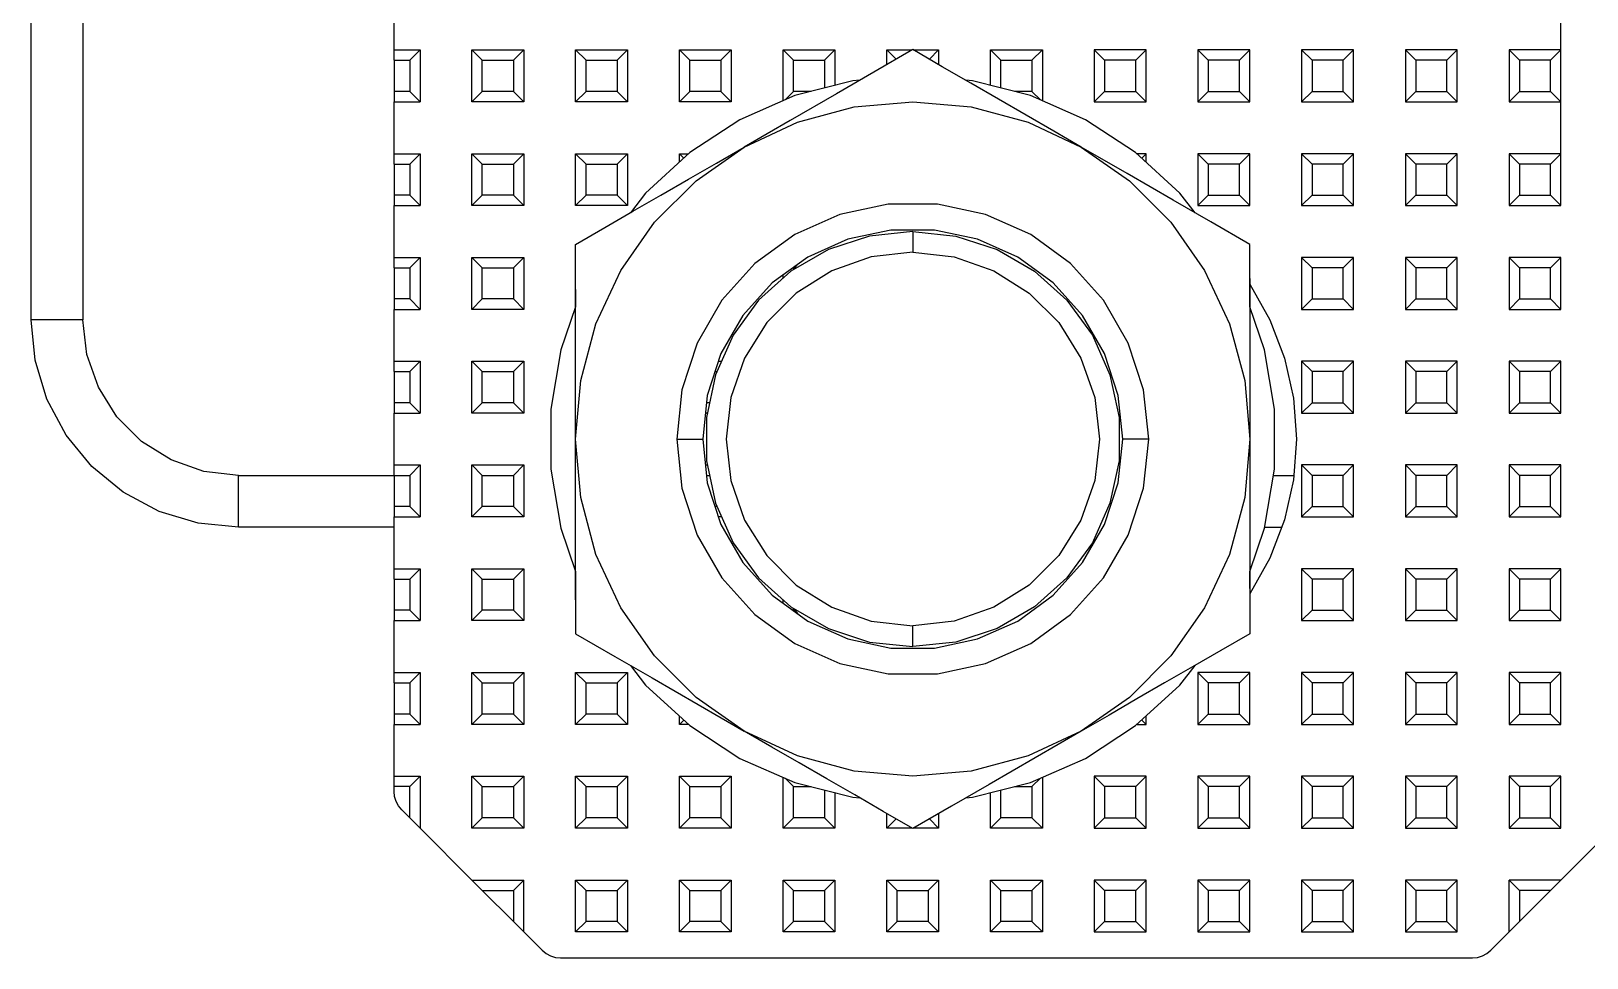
# Model space of a CAD drawing. Header units: millimetres. Extents: x 0 to 125, y 0 to 180.
# Drawn here: x 2.65 to 32.65, y 2.7 to 20.56 of the extents above; entities that cross this region are included whole.
import ezdxf

# ---------------------------------------------------------------- set-up
doc = ezdxf.new("R2010")
doc.units = ezdxf.units.MM

# ---------------------------------------------------------------- blocks, each defined once
blk = doc.blocks.new('CHINT_7200accf6e0c55f6a13e2ec68f27ea84_FACE_0')
at = {"color": 141, "linetype": 'Continuous', "true_color": 0x40d9ff}
for p, q in [((32.15, 18.2), (32.15, 35.2)), ((9.65, 20.2), (9.65, 21.2)), ((9.65, 20), (9.65, 20.2)), ((9.65, 20.2), (10.15, 20.2)), ((9.95, 20), (10.15, 20.2)), ((10.15, 20.2), (10.15, 19.2)), ((11.35, 20), (11.15, 20.2)), ((11.15, 20.2), (12.15, 20.2)), ((11.15, 19.2), (11.15, 20.2)), ((11.95, 20), (12.15, 20.2)), ((12.15, 20.2), (12.15, 19.2)), ((13.35, 20), (13.15, 20.2)), ((13.15, 20.2), (14.15, 20.2)), ((13.15, 19.2), (13.15, 20.2)), ((13.95, 20), (14.15, 20.2)), ((14.15, 20.2), (14.15, 19.2)), ((15.35, 20), (15.15, 20.2)), ((15.15, 20.2), (16.15, 20.2)), ((15.15, 19.2), (15.15, 20.2)), ((15.95, 20), (16.15, 20.2)), ((16.15, 20.2), (16.15, 19.2)), ((17.35, 20), (17.15, 20.2)), ((17.15, 20.2), (18.15, 20.2)), ((17.15, 19.221), (17.15, 20.2)), ((17.95, 20), (18.15, 20.2)), ((18.15, 20.2), (18.15, 19.516)), ((19.329, 20.021), (19.15, 20.2)), ((19.15, 20.2), (19.64, 20.2)), ((19.15, 19.917), (19.15, 20.2)), ((19.66, 20.2), (20.15, 20.2)), ((19.971, 20.021), (20.15, 20.2)), ((20.15, 20.2), (20.15, 19.917)), ((21.35, 20), (21.15, 20.2)), ((21.15, 20.2), (22.15, 20.2)), ((21.15, 19.516), (21.15, 20.2)), ((21.95, 20), (22.15, 20.2)), ((22.15, 20.2), (22.15, 19.221)), ((23.35, 20), (23.15, 20.2)), ((23.15, 20.2), (23.15, 19.2)), ((24.15, 20.2), (23.15, 20.2)), ((23.95, 20), (24.15, 20.2)), ((24.15, 19.2), (24.15, 20.2)), ((25.35, 20), (25.15, 20.2)), ((25.15, 20.2), (25.15, 19.2)), ((26.15, 20.2), (25.15, 20.2)), ((25.95, 20), (26.15, 20.2)), ((26.15, 19.2), (26.15, 20.2)), ((27.35, 20), (27.15, 20.2)), ((27.15, 20.2), (27.15, 19.2)), ((28.15, 20.2), (27.15, 20.2)), ((27.95, 20), (28.15, 20.2)), ((28.15, 19.2), (28.15, 20.2)), ((29.35, 20), (29.15, 20.2)), ((29.15, 20.2), (29.15, 19.2)), ((30.15, 20.2), (29.15, 20.2)), ((29.95, 20), (30.15, 20.2)), ((30.15, 19.2), (30.15, 20.2)), ((31.35, 20), (31.15, 20.2)), ((31.15, 20.2), (31.15, 19.2)), ((32.15, 20.2), (31.15, 20.2)), ((31.95, 20), (32.15, 20.2)), ((32.15, 19.2), (32.15, 20.2)), ((9.65, 20), (9.95, 20)), ((9.65, 20), (9.65, 19.4)), ((9.95, 20), (9.95, 19.4)), ((11.35, 20), (11.95, 20)), ((11.35, 19.4), (11.35, 20)), ((11.95, 20), (11.95, 19.4)), ((13.35, 20), (13.95, 20)), ((13.35, 19.4), (13.35, 20)), ((13.95, 20), (13.95, 19.4)), ((15.35, 20), (15.95, 20)), ((15.35, 19.4), (15.35, 20)), ((15.95, 20), (15.95, 19.4)), ((17.35, 20), (17.95, 20)), ((17.35, 19.4), (17.35, 20)), ((17.95, 20), (17.95, 19.466)), ((21.35, 20), (21.95, 20)), ((21.35, 19.466), (21.35, 20)), ((21.95, 20), (21.95, 19.4)), ((23.95, 20), (23.35, 20)), ((23.35, 20), (23.35, 19.4)), ((23.95, 19.4), (23.95, 20)), ((25.95, 20), (25.35, 20)), ((25.35, 20), (25.35, 19.4)), ((25.95, 19.4), (25.95, 20)), ((27.95, 20), (27.35, 20)), ((27.35, 20), (27.35, 19.4)), ((27.95, 19.4), (27.95, 20)), ((29.95, 20), (29.35, 20)), ((29.35, 20), (29.35, 19.4)), ((29.95, 19.4), (29.95, 20)), ((31.95, 20), (31.35, 20)), ((31.35, 20), (31.35, 19.4)), ((31.95, 19.4), (31.95, 20)), ((9.95, 19.4), (9.65, 19.4)), ((9.65, 19.4), (9.65, 19.2)), ((9.65, 19.2), (10.15, 19.2)), ((9.65, 18.2), (9.65, 19.2)), ((9.95, 19.4), (10.15, 19.2)), ((11.35, 19.4), (11.15, 19.2)), ((12.15, 19.2), (11.15, 19.2)), ((11.95, 19.4), (11.35, 19.4)), ((11.95, 19.4), (12.15, 19.2)), ((13.35, 19.4), (13.15, 19.2)), ((14.15, 19.2), (13.15, 19.2)), ((13.95, 19.4), (13.35, 19.4)), ((13.95, 19.4), (14.15, 19.2)), ((15.35, 19.4), (15.15, 19.2)), ((16.15, 19.2), (15.15, 19.2)), ((15.95, 19.4), (15.35, 19.4)), ((15.95, 19.4), (16.15, 19.2)), ((17.35, 19.4), (17.188, 19.238)), ((17.69, 19.4), (17.35, 19.4)), ((21.95, 19.4), (21.61, 19.4)), ((21.95, 19.4), (22.112, 19.238)), ((23.35, 19.4), (23.15, 19.2)), ((23.15, 19.2), (24.15, 19.2)), ((23.35, 19.4), (23.95, 19.4)), ((23.95, 19.4), (24.15, 19.2)), ((25.35, 19.4), (25.15, 19.2)), ((25.15, 19.2), (26.15, 19.2)), ((25.35, 19.4), (25.95, 19.4)), ((25.95, 19.4), (26.15, 19.2)), ((27.35, 19.4), (27.15, 19.2)), ((27.15, 19.2), (28.15, 19.2)), ((27.35, 19.4), (27.95, 19.4)), ((27.95, 19.4), (28.15, 19.2)), ((29.35, 19.4), (29.15, 19.2)), ((29.15, 19.2), (30.15, 19.2)), ((29.35, 19.4), (29.95, 19.4)), ((29.95, 19.4), (30.15, 19.2)), ((31.35, 19.4), (31.15, 19.2)), ((31.15, 19.2), (32.15, 19.2)), ((31.35, 19.4), (31.95, 19.4)), ((31.95, 19.4), (32.15, 19.2)), ((9.65, 18), (9.65, 18.2)), ((9.65, 18.2), (10.15, 18.2)), ((9.65, 18), (9.95, 18)), ((9.65, 18), (9.65, 17.4)), ((9.95, 18), (10.15, 18.2)), ((9.95, 18), (9.95, 17.4)), ((10.15, 18.2), (10.15, 17.2)), ((11.35, 18), (11.15, 18.2)), ((11.15, 18.2), (12.15, 18.2)), ((11.15, 17.2), (11.15, 18.2)), ((11.35, 18), (11.95, 18)), ((11.35, 17.4), (11.35, 18)), ((11.95, 18), (12.15, 18.2)), ((11.95, 18), (11.95, 17.4)), ((12.15, 18.2), (12.15, 17.2)), ((13.35, 18), (13.15, 18.2)), ((13.15, 18.2), (14.15, 18.2)), ((13.15, 17.2), (13.15, 18.2)), ((13.35, 18), (13.95, 18)), ((13.35, 17.4), (13.35, 18)), ((13.95, 18), (14.15, 18.2)), ((13.95, 18), (13.95, 17.4)), ((14.15, 18.2), (14.15, 17.2)), ((15.234, 18.116), (15.15, 18.2)), ((15.15, 18.2), (15.324, 18.2)), ((15.15, 18.039), (15.15, 18.2)), ((24.15, 18.2), (23.976, 18.2)), ((24.066, 18.116), (24.15, 18.2)), ((24.15, 18.039), (24.15, 18.2)), ((25.35, 18), (25.15, 18.2)), ((25.15, 18.2), (25.15, 17.2)), ((26.15, 18.2), (25.15, 18.2)), ((25.95, 18), (25.35, 18)), ((25.35, 18), (25.35, 17.4)), ((25.95, 18), (26.15, 18.2)), ((25.95, 17.4), (25.95, 18)), ((26.15, 17.2), (26.15, 18.2)), ((27.35, 18), (27.15, 18.2)), ((27.15, 18.2), (27.15, 17.2)), ((28.15, 18.2), (27.15, 18.2)), ((27.95, 18), (27.35, 18)), ((27.35, 18), (27.35, 17.4)), ((27.95, 18), (28.15, 18.2)), ((27.95, 17.4), (27.95, 18)), ((28.15, 17.2), (28.15, 18.2)), ((29.35, 18), (29.15, 18.2)), ((29.15, 18.2), (29.15, 17.2)), ((30.15, 18.2), (29.15, 18.2)), ((29.95, 18), (29.35, 18)), ((29.35, 18), (29.35, 17.4)), ((29.95, 18), (30.15, 18.2)), ((29.95, 17.4), (29.95, 18)), ((30.15, 17.2), (30.15, 18.2)), ((31.35, 18), (31.15, 18.2)), ((31.15, 18.2), (31.15, 17.2)), ((32.15, 18.2), (31.15, 18.2)), ((31.95, 18), (31.35, 18)), ((31.35, 18), (31.35, 17.4)), ((31.95, 18), (32.15, 18.2)), ((31.95, 17.4), (31.95, 18)), ((32.15, 17.2), (32.15, 18.2)), ((9.95, 17.4), (9.65, 17.4)), ((9.65, 17.4), (9.65, 17.2)), ((9.95, 17.4), (10.15, 17.2)), ((11.35, 17.4), (11.15, 17.2)), ((11.95, 17.4), (11.35, 17.4)), ((11.95, 17.4), (12.15, 17.2)), ((13.35, 17.4), (13.15, 17.2)), ((13.95, 17.4), (13.35, 17.4)), ((13.95, 17.4), (14.15, 17.2)), ((25.35, 17.4), (25.15, 17.2)), ((25.35, 17.4), (25.95, 17.4)), ((25.95, 17.4), (26.15, 17.2)), ((27.35, 17.4), (27.15, 17.2)), ((27.35, 17.4), (27.95, 17.4)), ((27.95, 17.4), (28.15, 17.2)), ((29.35, 17.4), (29.15, 17.2)), ((29.35, 17.4), (29.95, 17.4)), ((29.95, 17.4), (30.15, 17.2)), ((31.35, 17.4), (31.15, 17.2)), ((31.35, 17.4), (31.95, 17.4)), ((31.95, 17.4), (32.15, 17.2)), ((9.65, 17.2), (10.15, 17.2)), ((9.65, 16.2), (9.65, 17.2)), ((12.15, 17.2), (11.15, 17.2)), ((14.15, 17.2), (13.15, 17.2)), ((25.15, 17.2), (26.15, 17.2)), ((27.15, 17.2), (28.15, 17.2)), ((29.15, 17.2), (30.15, 17.2)), ((31.15, 17.2), (32.15, 17.2)), ((19.65, 16.7), (19.65, 16.3)), ((9.65, 16), (9.65, 16.2)), ((9.65, 16.2), (10.15, 16.2)), ((9.95, 16), (10.15, 16.2)), ((10.15, 16.2), (10.15, 15.2)), ((11.35, 16), (11.15, 16.2)), ((11.15, 16.2), (12.15, 16.2)), ((11.15, 15.2), (11.15, 16.2)), ((11.95, 16), (12.15, 16.2)), ((12.15, 16.2), (12.15, 15.2)), ((27.35, 16), (27.15, 16.2)), ((27.15, 16.2), (27.15, 15.2)), ((28.15, 16.2), (27.15, 16.2)), ((27.95, 16), (28.15, 16.2)), ((28.15, 15.2), (28.15, 16.2)), ((29.35, 16), (29.15, 16.2)), ((29.15, 16.2), (29.15, 15.2)), ((30.15, 16.2), (29.15, 16.2)), ((29.95, 16), (30.15, 16.2)), ((30.15, 15.2), (30.15, 16.2)), ((31.35, 16), (31.15, 16.2)), ((31.15, 16.2), (31.15, 15.2)), ((32.15, 16.2), (31.15, 16.2)), ((31.95, 16), (32.15, 16.2)), ((32.15, 15.2), (32.15, 16.2)), ((9.65, 16), (9.95, 16)), ((9.65, 16), (9.65, 15.4)), ((9.95, 16), (9.95, 15.4)), ((11.35, 16), (11.95, 16)), ((11.35, 15.4), (11.35, 16)), ((11.95, 16), (11.95, 15.4)), ((17.35, 16), (17.346, 16.004)), ((27.95, 16), (27.35, 16)), ((27.35, 16), (27.35, 15.4)), ((27.95, 15.4), (27.95, 16)), ((29.95, 16), (29.35, 16)), ((29.35, 16), (29.35, 15.4)), ((29.95, 15.4), (29.95, 16)), ((31.95, 16), (31.35, 16)), ((31.35, 16), (31.35, 15.4)), ((31.95, 15.4), (31.95, 16)), ((17.15, 15.802), (17.15, 15.862)), ((9.95, 15.4), (9.65, 15.4)), ((9.65, 15.4), (9.65, 15.2)), ((9.95, 15.4), (10.15, 15.2)), ((11.35, 15.4), (11.15, 15.2)), ((11.95, 15.4), (11.35, 15.4)), ((11.95, 15.4), (12.15, 15.2)), ((27.35, 15.4), (27.15, 15.2)), ((27.35, 15.4), (27.95, 15.4)), ((27.95, 15.4), (28.15, 15.2)), ((29.35, 15.4), (29.15, 15.2)), ((29.35, 15.4), (29.95, 15.4)), ((29.95, 15.4), (30.15, 15.2)), ((31.35, 15.4), (31.15, 15.2)), ((31.35, 15.4), (31.95, 15.4)), ((31.95, 15.4), (32.15, 15.2)), ((9.65, 15.2), (10.15, 15.2)), ((9.65, 14.2), (9.65, 15.2)), ((12.15, 15.2), (11.15, 15.2)), ((27.15, 15.2), (28.15, 15.2)), ((29.15, 15.2), (30.15, 15.2)), ((31.15, 15.2), (32.15, 15.2)), ((9.65, 14), (9.65, 14.2)), ((9.65, 14.2), (10.15, 14.2)), ((9.95, 14), (10.15, 14.2)), ((10.15, 14.2), (10.15, 13.2)), ((11.35, 14), (11.15, 14.2)), ((11.15, 14.2), (12.15, 14.2)), ((11.15, 13.2), (11.15, 14.2)), ((11.95, 14), (12.15, 14.2)), ((12.15, 14.2), (12.15, 13.2)), ((15.902, 14.2), (15.963, 14.2)), ((27.35, 14), (27.15, 14.2)), ((27.15, 14.2), (27.15, 13.2)), ((28.15, 14.2), (27.15, 14.2)), ((27.95, 14), (28.15, 14.2)), ((28.15, 13.2), (28.15, 14.2)), ((29.35, 14), (29.15, 14.2)), ((29.15, 14.2), (29.15, 13.2)), ((30.15, 14.2), (29.15, 14.2)), ((29.95, 14), (30.15, 14.2)), ((30.15, 13.2), (30.15, 14.2)), ((31.35, 14), (31.15, 14.2)), ((31.15, 14.2), (31.15, 13.2)), ((32.15, 14.2), (31.15, 14.2)), ((31.95, 14), (32.15, 14.2)), ((32.15, 13.2), (32.15, 14.2)), ((9.65, 14), (9.95, 14)), ((9.65, 14), (9.65, 13.4)), ((9.95, 14), (9.95, 13.4)), ((11.35, 14), (11.95, 14)), ((11.35, 13.4), (11.35, 14)), ((11.95, 14), (11.95, 13.4)), ((15.837, 14), (15.874, 14)), ((27.95, 14), (27.35, 14)), ((27.35, 14), (27.35, 13.4)), ((27.95, 13.4), (27.95, 14)), ((29.95, 14), (29.35, 14)), ((29.35, 14), (29.35, 13.4)), ((29.95, 13.4), (29.95, 14)), ((31.95, 14), (31.35, 14)), ((31.35, 14), (31.35, 13.4)), ((31.95, 13.4), (31.95, 14)), ((9.95, 13.4), (9.65, 13.4)), ((9.65, 13.4), (9.65, 13.2)), ((9.65, 13.2), (10.15, 13.2)), ((9.65, 12.2), (9.65, 13.2)), ((9.95, 13.4), (10.15, 13.2)), ((11.35, 13.4), (11.15, 13.2)), ((12.15, 13.2), (11.15, 13.2)), ((11.95, 13.4), (11.35, 13.4)), ((11.95, 13.4), (12.15, 13.2)), ((15.689, 13.2), (15.653, 13.2)), ((15.732, 13.4), (15.674, 13.4)), ((27.35, 13.4), (27.15, 13.2)), ((27.15, 13.2), (28.15, 13.2)), ((27.35, 13.4), (27.95, 13.4)), ((27.95, 13.4), (28.15, 13.2)), ((29.35, 13.4), (29.15, 13.2)), ((29.15, 13.2), (30.15, 13.2)), ((29.35, 13.4), (29.95, 13.4)), ((29.95, 13.4), (30.15, 13.2)), ((31.35, 13.4), (31.15, 13.2)), ((31.15, 13.2), (32.15, 13.2)), ((31.35, 13.4), (31.95, 13.4)), ((31.95, 13.4), (32.15, 13.2)), ((15.1, 12.7), (15.6, 12.7)), ((24.2, 12.7), (23.7, 12.7)), ((9.65, 12), (9.65, 12.2)), ((9.65, 12.2), (10.15, 12.2)), ((9.65, 12), (9.95, 12)), ((9.65, 12), (9.65, 11.4)), ((9.65, 12), (9.65, 11.2)), ((9.95, 12), (10.15, 12.2)), ((9.95, 12), (9.95, 11.4)), ((10.15, 12.2), (10.15, 11.2)), ((11.35, 12), (11.15, 12.2)), ((11.15, 12.2), (12.15, 12.2)), ((11.15, 11.2), (11.15, 12.2)), ((11.35, 12), (11.95, 12)), ((11.35, 11.4), (11.35, 12)), ((11.95, 12), (12.15, 12.2)), ((11.95, 12), (11.95, 11.4)), ((12.15, 12.2), (12.15, 11.2)), ((15.653, 12.2), (15.689, 12.2)), ((15.674, 12), (15.732, 12)), ((26.606, 12), (26.999, 12)), ((27.35, 12), (27.15, 12.2)), ((27.15, 12.2), (27.15, 11.2)), ((28.15, 12.2), (27.15, 12.2)), ((27.95, 12), (27.35, 12)), ((27.35, 12), (27.35, 11.4)), ((27.95, 12), (28.15, 12.2)), ((27.95, 11.4), (27.95, 12)), ((28.15, 11.2), (28.15, 12.2)), ((29.35, 12), (29.15, 12.2)), ((29.15, 12.2), (29.15, 11.2)), ((30.15, 12.2), (29.15, 12.2)), ((29.95, 12), (29.35, 12)), ((29.35, 12), (29.35, 11.4)), ((29.95, 12), (30.15, 12.2)), ((29.95, 11.4), (29.95, 12)), ((30.15, 11.2), (30.15, 12.2)), ((31.35, 12), (31.15, 12.2)), ((31.15, 12.2), (31.15, 11.2)), ((32.15, 12.2), (31.15, 12.2)), ((31.95, 12), (31.35, 12)), ((31.35, 12), (31.35, 11.4)), ((31.95, 12), (32.15, 12.2)), ((31.95, 11.4), (31.95, 12)), ((32.15, 11.2), (32.15, 12.2)), ((9.95, 11.4), (9.65, 11.4)), ((9.65, 11.4), (9.65, 11.2)), ((9.95, 11.4), (10.15, 11.2)), ((11.35, 11.4), (11.15, 11.2)), ((11.95, 11.4), (11.35, 11.4)), ((11.95, 11.4), (12.15, 11.2)), ((15.874, 11.4), (15.837, 11.4)), ((27.35, 11.4), (27.15, 11.2)), ((27.35, 11.4), (27.95, 11.4)), ((27.95, 11.4), (28.15, 11.2)), ((29.35, 11.4), (29.15, 11.2)), ((29.35, 11.4), (29.95, 11.4)), ((29.95, 11.4), (30.15, 11.2)), ((31.35, 11.4), (31.15, 11.2)), ((31.35, 11.4), (31.95, 11.4)), ((31.95, 11.4), (32.15, 11.2)), ((9.65, 11.2), (10.15, 11.2)), ((9.65, 10.2), (9.65, 11.2)), ((12.15, 11.2), (11.15, 11.2)), ((15.963, 11.2), (15.902, 11.2)), ((27.15, 11.2), (28.15, 11.2)), ((29.15, 11.2), (30.15, 11.2)), ((31.15, 11.2), (32.15, 11.2)), ((26.439, 11), (26.766, 11)), ((9.65, 10), (9.65, 10.2)), ((9.65, 10.2), (10.15, 10.2)), ((9.95, 10), (10.15, 10.2)), ((10.15, 10.2), (10.15, 9.2)), ((11.35, 10), (11.15, 10.2)), ((11.15, 10.2), (12.15, 10.2)), ((11.15, 9.2), (11.15, 10.2)), ((11.95, 10), (12.15, 10.2)), ((12.15, 10.2), (12.15, 9.2)), ((27.35, 10), (27.15, 10.2)), ((27.15, 10.2), (27.15, 9.2)), ((28.15, 10.2), (27.15, 10.2)), ((27.95, 10), (28.15, 10.2)), ((28.15, 9.2), (28.15, 10.2)), ((29.35, 10), (29.15, 10.2)), ((29.15, 10.2), (29.15, 9.2)), ((30.15, 10.2), (29.15, 10.2)), ((29.95, 10), (30.15, 10.2)), ((30.15, 9.2), (30.15, 10.2)), ((31.35, 10), (31.15, 10.2)), ((31.15, 10.2), (31.15, 9.2)), ((32.15, 10.2), (31.15, 10.2)), ((31.95, 10), (32.15, 10.2)), ((32.15, 9.2), (32.15, 10.2)), ((9.65, 10), (9.95, 10)), ((9.65, 10), (9.65, 9.4)), ((9.95, 10), (9.95, 9.4)), ((11.35, 10), (11.95, 10)), ((11.35, 9.4), (11.35, 10)), ((11.95, 10), (11.95, 9.4)), ((27.95, 10), (27.35, 10)), ((27.35, 10), (27.35, 9.4)), ((27.95, 9.4), (27.95, 10)), ((29.95, 10), (29.35, 10)), ((29.35, 10), (29.35, 9.4)), ((29.95, 9.4), (29.95, 10)), ((31.95, 10), (31.35, 10)), ((31.35, 10), (31.35, 9.4)), ((31.95, 9.4), (31.95, 10)), ((9.95, 9.4), (9.65, 9.4)), ((9.65, 9.4), (9.65, 9.2)), ((9.95, 9.4), (10.15, 9.2)), ((11.35, 9.4), (11.15, 9.2)), ((11.95, 9.4), (11.35, 9.4)), ((11.95, 9.4), (12.15, 9.2)), ((17.15, 9.538), (17.15, 9.598)), ((17.35, 9.4), (17.346, 9.396)), ((27.35, 9.4), (27.15, 9.2)), ((27.35, 9.4), (27.95, 9.4)), ((27.95, 9.4), (28.15, 9.2)), ((29.35, 9.4), (29.15, 9.2)), ((29.35, 9.4), (29.95, 9.4)), ((29.95, 9.4), (30.15, 9.2)), ((31.35, 9.4), (31.15, 9.2)), ((31.35, 9.4), (31.95, 9.4)), ((31.95, 9.4), (32.15, 9.2)), ((9.65, 9.2), (10.15, 9.2)), ((9.65, 8.2), (9.65, 9.2)), ((12.15, 9.2), (11.15, 9.2)), ((19.65, 8.7), (19.65, 9.1)), ((27.15, 9.2), (28.15, 9.2)), ((29.15, 9.2), (30.15, 9.2)), ((31.15, 9.2), (32.15, 9.2)), ((9.65, 8), (9.65, 8.2)), ((9.65, 8.2), (10.15, 8.2)), ((9.95, 8), (10.15, 8.2)), ((10.15, 8.2), (10.15, 7.2)), ((11.35, 8), (11.15, 8.2)), ((11.15, 8.2), (12.15, 8.2)), ((11.15, 7.2), (11.15, 8.2)), ((11.95, 8), (12.15, 8.2)), ((12.15, 8.2), (12.15, 7.2)), ((13.35, 8), (13.15, 8.2)), ((13.15, 8.2), (14.15, 8.2)), ((13.15, 7.2), (13.15, 8.2)), ((13.95, 8), (14.15, 8.2)), ((14.15, 8.2), (14.15, 7.2)), ((25.35, 8), (25.15, 8.2)), ((25.15, 8.2), (25.15, 7.2)), ((26.15, 8.2), (25.15, 8.2)), ((25.95, 8), (26.15, 8.2)), ((26.15, 7.2), (26.15, 8.2)), ((27.35, 8), (27.15, 8.2)), ((27.15, 8.2), (27.15, 7.2)), ((28.15, 8.2), (27.15, 8.2)), ((27.95, 8), (28.15, 8.2)), ((28.15, 7.2), (28.15, 8.2)), ((29.35, 8), (29.15, 8.2)), ((29.15, 8.2), (29.15, 7.2)), ((30.15, 8.2), (29.15, 8.2)), ((29.95, 8), (30.15, 8.2)), ((30.15, 7.2), (30.15, 8.2)), ((31.35, 8), (31.15, 8.2)), ((31.15, 8.2), (31.15, 7.2)), ((32.15, 8.2), (31.15, 8.2)), ((31.95, 8), (32.15, 8.2)), ((32.15, 7.2), (32.15, 8.2)), ((9.65, 8), (9.95, 8)), ((9.65, 8), (9.65, 7.4)), ((9.95, 8), (9.95, 7.4)), ((11.35, 8), (11.95, 8)), ((11.35, 7.4), (11.35, 8)), ((11.95, 8), (11.95, 7.4)), ((13.35, 8), (13.95, 8)), ((13.35, 7.4), (13.35, 8)), ((13.95, 8), (13.95, 7.4)), ((25.95, 8), (25.35, 8)), ((25.35, 8), (25.35, 7.4)), ((25.95, 7.4), (25.95, 8)), ((27.95, 8), (27.35, 8)), ((27.35, 8), (27.35, 7.4)), ((27.95, 7.4), (27.95, 8)), ((29.95, 8), (29.35, 8)), ((29.35, 8), (29.35, 7.4)), ((29.95, 7.4), (29.95, 8)), ((31.95, 8), (31.35, 8)), ((31.35, 8), (31.35, 7.4)), ((31.95, 7.4), (31.95, 8)), ((9.95, 7.4), (9.65, 7.4)), ((9.65, 7.4), (9.65, 7.2)), ((9.65, 7.2), (10.15, 7.2)), ((9.65, 6.2), (9.65, 7.2)), ((9.95, 7.4), (10.15, 7.2)), ((11.35, 7.4), (11.15, 7.2)), ((12.15, 7.2), (11.15, 7.2)), ((11.95, 7.4), (11.35, 7.4)), ((11.95, 7.4), (12.15, 7.2)), ((13.35, 7.4), (13.15, 7.2)), ((14.15, 7.2), (13.15, 7.2)), ((13.95, 7.4), (13.35, 7.4)), ((13.95, 7.4), (14.15, 7.2)), ((15.15, 7.2), (15.15, 7.361)), ((15.234, 7.284), (15.15, 7.2)), ((15.324, 7.2), (15.15, 7.2)), ((23.976, 7.2), (24.15, 7.2)), ((24.066, 7.284), (24.15, 7.2)), ((24.15, 7.2), (24.15, 7.361)), ((25.35, 7.4), (25.15, 7.2)), ((25.15, 7.2), (26.15, 7.2)), ((25.35, 7.4), (25.95, 7.4)), ((25.95, 7.4), (26.15, 7.2)), ((27.35, 7.4), (27.15, 7.2)), ((27.15, 7.2), (28.15, 7.2)), ((27.35, 7.4), (27.95, 7.4)), ((27.95, 7.4), (28.15, 7.2)), ((29.35, 7.4), (29.15, 7.2)), ((29.15, 7.2), (30.15, 7.2)), ((29.35, 7.4), (29.95, 7.4)), ((29.95, 7.4), (30.15, 7.2)), ((31.35, 7.4), (31.15, 7.2)), ((31.15, 7.2), (32.15, 7.2)), ((31.35, 7.4), (31.95, 7.4)), ((31.95, 7.4), (32.15, 7.2)), ((9.65, 6.2), (10.15, 6.2)), ((9.95, 6), (10.15, 6.2)), ((10.15, 6.2), (10.15, 5.2)), ((11.35, 6), (11.15, 6.2)), ((11.15, 6.2), (12.15, 6.2)), ((11.15, 5.2), (11.15, 6.2)), ((11.35, 6), (11.95, 6)), ((11.35, 5.4), (11.35, 6)), ((11.95, 6), (12.15, 6.2)), ((11.95, 6), (11.95, 5.4)), ((12.15, 6.2), (12.15, 5.2)), ((13.35, 6), (13.15, 6.2)), ((13.15, 6.2), (14.15, 6.2)), ((13.15, 5.2), (13.15, 6.2)), ((13.35, 6), (13.95, 6)), ((13.35, 5.4), (13.35, 6)), ((13.95, 6), (14.15, 6.2)), ((13.95, 6), (13.95, 5.4)), ((14.15, 6.2), (14.15, 5.2)), ((15.35, 6), (15.15, 6.2)), ((15.15, 6.2), (16.15, 6.2)), ((15.15, 5.2), (15.15, 6.2)), ((15.35, 6), (15.95, 6)), ((15.35, 5.4), (15.35, 6)), ((15.95, 6), (16.15, 6.2)), ((15.95, 6), (15.95, 5.4)), ((16.15, 6.2), (16.15, 5.2)), ((17.15, 5.2), (17.15, 6.179)), ((17.35, 6), (17.188, 6.162)), ((17.35, 6), (17.69, 6)), ((17.35, 5.4), (17.35, 6)), ((21.61, 6), (21.95, 6)), ((21.95, 6), (22.112, 6.162)), ((21.95, 6), (21.95, 5.4)), ((22.15, 6.179), (22.15, 5.2)), ((23.35, 6), (23.15, 6.2)), ((23.15, 6.2), (23.15, 5.2)), ((24.15, 6.2), (23.15, 6.2)), ((23.95, 6), (23.35, 6)), ((23.35, 6), (23.35, 5.4)), ((23.95, 6), (24.15, 6.2)), ((23.95, 5.4), (23.95, 6)), ((24.15, 5.2), (24.15, 6.2)), ((25.35, 6), (25.15, 6.2)), ((25.15, 6.2), (25.15, 5.2)), ((26.15, 6.2), (25.15, 6.2)), ((25.95, 6), (25.35, 6)), ((25.35, 6), (25.35, 5.4)), ((25.95, 6), (26.15, 6.2)), ((25.95, 5.4), (25.95, 6)), ((26.15, 5.2), (26.15, 6.2)), ((27.35, 6), (27.15, 6.2)), ((27.15, 6.2), (27.15, 5.2)), ((28.15, 6.2), (27.15, 6.2)), ((27.95, 6), (27.35, 6)), ((27.35, 6), (27.35, 5.4)), ((27.95, 6), (28.15, 6.2)), ((27.95, 5.4), (27.95, 6)), ((28.15, 5.2), (28.15, 6.2)), ((29.35, 6), (29.15, 6.2)), ((29.15, 6.2), (29.15, 5.2)), ((30.15, 6.2), (29.15, 6.2)), ((29.95, 6), (29.35, 6)), ((29.35, 6), (29.35, 5.4)), ((29.95, 6), (30.15, 6.2)), ((29.95, 5.4), (29.95, 6)), ((30.15, 5.2), (30.15, 6.2)), ((31.35, 6), (31.15, 6.2)), ((31.15, 6.2), (31.15, 5.2)), ((32.15, 6.2), (31.15, 6.2)), ((31.95, 6), (31.35, 6)), ((31.35, 6), (31.35, 5.4)), ((31.95, 6), (32.15, 6.2)), ((31.95, 5.4), (31.95, 6)), ((32.15, 5.2), (32.15, 6.2)), ((17.95, 5.934), (17.95, 5.4)), ((18.15, 5.884), (18.15, 5.2)), ((21.15, 5.2), (21.15, 5.884)), ((21.35, 5.4), (21.35, 5.934)), ((11.35, 5.4), (11.15, 5.2)), ((11.95, 5.4), (11.35, 5.4)), ((11.95, 5.4), (12.15, 5.2)), ((13.35, 5.4), (13.15, 5.2)), ((13.95, 5.4), (13.35, 5.4)), ((13.95, 5.4), (14.15, 5.2)), ((15.35, 5.4), (15.15, 5.2)), ((15.95, 5.4), (15.35, 5.4)), ((15.95, 5.4), (16.15, 5.2)), ((17.35, 5.4), (17.15, 5.2)), ((17.95, 5.4), (17.35, 5.4)), ((17.95, 5.4), (18.15, 5.2)), ((19.15, 5.2), (19.15, 5.483)), ((20.15, 5.483), (20.15, 5.2)), ((21.35, 5.4), (21.15, 5.2)), ((21.95, 5.4), (21.35, 5.4)), ((21.95, 5.4), (22.15, 5.2)), ((23.35, 5.4), (23.15, 5.2)), ((23.35, 5.4), (23.95, 5.4)), ((23.95, 5.4), (24.15, 5.2)), ((25.35, 5.4), (25.15, 5.2)), ((25.35, 5.4), (25.95, 5.4)), ((25.95, 5.4), (26.15, 5.2)), ((27.35, 5.4), (27.15, 5.2)), ((27.35, 5.4), (27.95, 5.4)), ((27.95, 5.4), (28.15, 5.2)), ((29.35, 5.4), (29.15, 5.2)), ((29.35, 5.4), (29.95, 5.4)), ((29.95, 5.4), (30.15, 5.2)), ((31.35, 5.4), (31.15, 5.2)), ((31.35, 5.4), (31.95, 5.4)), ((31.95, 5.4), (32.15, 5.2)), ((10.15, 5.2), (11.15, 4.2)), ((12.15, 5.2), (11.15, 5.2)), ((14.15, 5.2), (13.15, 5.2)), ((16.15, 5.2), (15.15, 5.2)), ((18.15, 5.2), (17.15, 5.2)), ((19.329, 5.379), (19.15, 5.2)), ((19.64, 5.2), (19.15, 5.2)), ((20.15, 5.2), (19.66, 5.2)), ((19.971, 5.379), (20.15, 5.2)), ((22.15, 5.2), (21.15, 5.2)), ((23.15, 5.2), (24.15, 5.2)), ((25.15, 5.2), (26.15, 5.2)), ((27.15, 5.2), (28.15, 5.2)), ((29.15, 5.2), (30.15, 5.2)), ((31.15, 5.2), (32.15, 5.2)), ((32.15, 4.2), (33.15, 5.2)), ((11.35, 4), (11.15, 4.2)), ((11.15, 4.2), (12.15, 4.2)), ((11.95, 4), (12.15, 4.2)), ((13.35, 4), (13.15, 4.2)), ((13.15, 4.2), (14.15, 4.2)), ((13.15, 3.2), (13.15, 4.2)), ((13.95, 4), (14.15, 4.2)), ((14.15, 4.2), (14.15, 3.2)), ((15.35, 4), (15.15, 4.2)), ((15.15, 4.2), (16.15, 4.2)), ((15.15, 3.2), (15.15, 4.2)), ((15.95, 4), (16.15, 4.2)), ((16.15, 4.2), (16.15, 3.2)), ((17.35, 4), (17.15, 4.2)), ((17.15, 4.2), (18.15, 4.2)), ((17.15, 3.2), (17.15, 4.2)), ((17.95, 4), (18.15, 4.2)), ((18.15, 4.2), (18.15, 3.2)), ((19.35, 4), (19.15, 4.2)), ((19.15, 4.2), (20.15, 4.2)), ((19.15, 3.2), (19.15, 4.2)), ((19.95, 4), (20.15, 4.2)), ((20.15, 4.2), (20.15, 3.2)), ((21.35, 4), (21.15, 4.2)), ((21.15, 4.2), (22.15, 4.2)), ((21.15, 3.2), (21.15, 4.2)), ((21.95, 4), (22.15, 4.2)), ((22.15, 4.2), (22.15, 3.2)), ((23.35, 4), (23.15, 4.2)), ((23.15, 4.2), (23.15, 3.2)), ((24.15, 4.2), (23.15, 4.2)), ((23.95, 4), (24.15, 4.2)), ((24.15, 3.2), (24.15, 4.2)), ((25.35, 4), (25.15, 4.2)), ((25.15, 4.2), (25.15, 3.2)), ((26.15, 4.2), (25.15, 4.2)), ((25.95, 4), (26.15, 4.2)), ((26.15, 3.2), (26.15, 4.2)), ((27.35, 4), (27.15, 4.2)), ((27.15, 4.2), (27.15, 3.2)), ((28.15, 4.2), (27.15, 4.2)), ((27.95, 4), (28.15, 4.2)), ((28.15, 3.2), (28.15, 4.2)), ((29.35, 4), (29.15, 4.2)), ((29.15, 4.2), (29.15, 3.2)), ((30.15, 4.2), (29.15, 4.2)), ((29.95, 4), (30.15, 4.2)), ((30.15, 3.2), (30.15, 4.2)), ((31.35, 4), (31.15, 4.2)), ((32.15, 4.2), (31.15, 4.2)), ((31.95, 4), (32.15, 4.2)), ((11.35, 4), (11.95, 4)), ((11.35, 4), (11.95, 3.4)), ((11.95, 4), (11.95, 3.4)), ((13.35, 4), (13.95, 4)), ((13.35, 3.4), (13.35, 4)), ((13.95, 4), (13.95, 3.4)), ((15.35, 4), (15.95, 4)), ((15.35, 3.4), (15.35, 4)), ((15.95, 4), (15.95, 3.4)), ((17.35, 4), (17.95, 4)), ((17.35, 3.4), (17.35, 4)), ((17.95, 4), (17.95, 3.4)), ((19.35, 4), (19.95, 4)), ((19.35, 3.4), (19.35, 4)), ((19.95, 4), (19.95, 3.4)), ((21.35, 4), (21.95, 4)), ((21.35, 3.4), (21.35, 4)), ((21.95, 4), (21.95, 3.4)), ((23.95, 4), (23.35, 4)), ((23.35, 4), (23.35, 3.4)), ((23.95, 3.4), (23.95, 4)), ((25.95, 4), (25.35, 4)), ((25.35, 4), (25.35, 3.4)), ((25.95, 3.4), (25.95, 4)), ((27.95, 4), (27.35, 4)), ((27.35, 4), (27.35, 3.4)), ((27.95, 3.4), (27.95, 4)), ((29.95, 4), (29.35, 4)), ((29.35, 4), (29.35, 3.4)), ((29.95, 3.4), (29.95, 4)), ((31.95, 4), (31.35, 4)), ((31.35, 4), (31.35, 3.4)), ((31.95, 4), (31.35, 3.4)), ((13.35, 3.4), (13.15, 3.2)), ((13.95, 3.4), (13.35, 3.4)), ((13.95, 3.4), (14.15, 3.2)), ((15.35, 3.4), (15.15, 3.2)), ((15.95, 3.4), (15.35, 3.4)), ((15.95, 3.4), (16.15, 3.2)), ((17.35, 3.4), (17.15, 3.2)), ((17.95, 3.4), (17.35, 3.4)), ((17.95, 3.4), (18.15, 3.2)), ((19.35, 3.4), (19.15, 3.2)), ((19.95, 3.4), (19.35, 3.4)), ((19.95, 3.4), (20.15, 3.2)), ((21.35, 3.4), (21.15, 3.2)), ((21.95, 3.4), (21.35, 3.4)), ((21.95, 3.4), (22.15, 3.2)), ((23.35, 3.4), (23.15, 3.2)), ((23.35, 3.4), (23.95, 3.4)), ((23.95, 3.4), (24.15, 3.2)), ((25.35, 3.4), (25.15, 3.2)), ((25.35, 3.4), (25.95, 3.4)), ((25.95, 3.4), (26.15, 3.2)), ((27.35, 3.4), (27.15, 3.2)), ((27.35, 3.4), (27.95, 3.4)), ((27.95, 3.4), (28.15, 3.2)), ((29.35, 3.4), (29.15, 3.2)), ((29.35, 3.4), (29.95, 3.4)), ((29.95, 3.4), (30.15, 3.2)), ((14.15, 3.2), (13.15, 3.2)), ((16.15, 3.2), (15.15, 3.2)), ((18.15, 3.2), (17.15, 3.2)), ((20.15, 3.2), (19.15, 3.2)), ((22.15, 3.2), (21.15, 3.2)), ((23.15, 3.2), (24.15, 3.2)), ((25.15, 3.2), (26.15, 3.2)), ((27.15, 3.2), (28.15, 3.2)), ((29.15, 3.2), (30.15, 3.2))]:
    blk.add_line(p, q, dxfattribs=at)
for points in [[(3.716, 36.018), (3.65, 36.064), (3.65, 15), (2.65, 15), (2.65, 38.3)], [(22.9, 18.329), (22.369, 18.636), (21.837, 18.943), (21.305, 19.25), (20.768, 19.56), (20.219, 19.877), (19.65, 20.206), (18.901, 19.773), (18.179, 19.356), (17.289, 18.842), (16.4, 18.329)], [(18.628, 19.615), (18.498, 19.605), (17.377, 19.321), (16.318, 18.856), (15.351, 18.224), (14.5, 17.441), (14.205, 17.062)], [(25.095, 17.062), (24.8, 17.441), (23.949, 18.224), (22.982, 18.856), (21.923, 19.321), (20.802, 19.605), (20.672, 19.615)], [(16.4, 18.329), (17.427, 18.808), (18.521, 19.101), (19.65, 19.2), (20.779, 19.101), (21.873, 18.808), (22.9, 18.329)], [(13.15, 15.582), (13.15, 16.453), (13.711, 16.777), (14.256, 17.091), (14.793, 17.401), (15.328, 17.71), (15.864, 18.02), (16.4, 18.329)], [(13.15, 12.7), (13.249, 13.829), (13.542, 14.923), (14.021, 15.95), (14.671, 16.878), (15.472, 17.679), (16.4, 18.329)], [(26.15, 15.796), (26.15, 16.453), (25.396, 16.888), (24.674, 17.305), (23.785, 17.818), (22.9, 18.329)], [(22.9, 18.329), (23.828, 17.679), (24.629, 16.878), (25.279, 15.95), (25.758, 14.923), (26.051, 13.829), (26.15, 12.7)], [(24.2, 12.7), (24.101, 13.646), (23.807, 14.551), (23.331, 15.374), (22.695, 16.081), (21.925, 16.64), (21.056, 17.027), (20.126, 17.225), (19.174, 17.225), (18.244, 17.027), (17.375, 16.64), (16.605, 16.081), (15.969, 15.374), (15.493, 14.551), (15.199, 13.646), (15.1, 12.7)], [(23.7, 12.7), (23.611, 13.542), (23.35, 14.347), (22.927, 15.081), (22.36, 15.71), (21.675, 16.207), (20.902, 16.552), (20.073, 16.728), (19.227, 16.728), (18.398, 16.552), (17.625, 16.207), (16.94, 15.71), (16.373, 15.081), (15.95, 14.347), (15.689, 13.542), (15.6, 12.7)], [(19.65, 16.7), (18.818, 16.613), (18.023, 16.354), (17.299, 15.936), (16.677, 15.377), (16.186, 14.7), (15.846, 13.936), (15.672, 13.118), (15.672, 12.282), (15.846, 11.464), (16.186, 10.7), (16.677, 10.023), (17.299, 9.464), (18.023, 9.046), (18.818, 8.787), (19.65, 8.7)], [(19.65, 16.7), (20.482, 16.613), (21.277, 16.354), (22.001, 15.936), (22.623, 15.377), (23.114, 14.7), (23.454, 13.936), (23.628, 13.118), (23.628, 12.282), (23.454, 11.464), (23.114, 10.7), (22.623, 10.023), (22.001, 9.464), (21.277, 9.046), (20.482, 8.787), (19.65, 8.7)], [(19.65, 16.3), (18.849, 16.21), (18.088, 15.943), (17.405, 15.515), (16.835, 14.945), (16.407, 14.262), (16.14, 13.501), (16.05, 12.7), (16.14, 11.899), (16.407, 11.138), (16.835, 10.455), (17.405, 9.885), (18.088, 9.457), (18.849, 9.19), (19.65, 9.1)], [(19.65, 16.3), (20.451, 16.21), (21.212, 15.943), (21.895, 15.515), (22.465, 14.945), (22.893, 14.262), (23.16, 13.501), (23.25, 12.7), (23.16, 11.899), (22.893, 11.138), (22.465, 10.455), (21.895, 9.885), (21.212, 9.457), (20.451, 9.19), (19.65, 9.1)], [(17.35, 16), (17.35, 15.966), (17.349, 15.965)], [(17.35, 16), (17.376, 16), (17.427, 16.064)], [(17.376, 16), (17.367, 15.989), (17.359, 15.978), (17.35, 15.966)], [(26.15, 9.818), (26.15, 10.149), (26.436, 10.982), (26.626, 12.122), (26.626, 13.278), (26.436, 14.418), (26.15, 15.251), (26.15, 15.796)], [(26.15, 15.796), (26.15, 15.162), (26.15, 14.542), (26.15, 13.927), (26.15, 13.313), (26.15, 12.7)], [(26.15, 15.685), (26.537, 14.996), (26.82, 14.259), (26.992, 13.488), (27.05, 12.7), (26.992, 11.912), (26.82, 11.141), (26.537, 10.404), (26.15, 9.715)], [(13.15, 15.582), (13.15, 15.251), (12.864, 14.418), (12.674, 13.278), (12.674, 12.122), (12.864, 10.982), (13.15, 10.149), (13.15, 9.604)], [(13.15, 12.7), (13.15, 13.722), (13.15, 14.748), (13.15, 15.582)], [(6.65, 11), (5.87, 11.077), (5.119, 11.304), (4.428, 11.674), (3.822, 12.172), (3.324, 12.778), (2.954, 13.469), (2.727, 14.22), (2.65, 15)], [(6.65, 12), (5.982, 12.075), (5.348, 12.297), (4.78, 12.655), (4.305, 13.13), (3.947, 13.698), (3.725, 14.332), (3.65, 15)], [(13.15, 9.604), (13.15, 10.238), (13.15, 10.858), (13.15, 11.473), (13.15, 12.087), (13.15, 12.7)], [(16.4, 7.071), (15.472, 7.721), (14.671, 8.522), (14.021, 9.45), (13.542, 10.477), (13.249, 11.571), (13.15, 12.7)], [(15.1, 12.7), (15.199, 11.754), (15.493, 10.849), (15.969, 10.026), (16.605, 9.319), (17.375, 8.76), (18.244, 8.373), (19.174, 8.175), (20.126, 8.175), (21.056, 8.373), (21.925, 8.76), (22.695, 9.319), (23.331, 10.026), (23.807, 10.849), (24.101, 11.754), (24.2, 12.7)], [(15.6, 12.7), (15.689, 11.858), (15.95, 11.053), (16.373, 10.319), (16.94, 9.69), (17.625, 9.193), (18.398, 8.848), (19.227, 8.672), (20.073, 8.672), (20.902, 8.848), (21.675, 9.193), (22.36, 9.69), (22.927, 10.319), (23.35, 11.053), (23.611, 11.858), (23.7, 12.7)], [(26.15, 12.7), (26.051, 11.571), (25.758, 10.477), (25.279, 9.45), (24.629, 8.522), (23.828, 7.721), (22.9, 7.071)], [(26.15, 12.7), (26.15, 11.678), (26.15, 10.652), (26.15, 9.818)], [(9.65, 11), (6.65, 11), (6.65, 12), (9.65, 12)], [(13.15, 9.604), (13.15, 8.947), (13.904, 8.512), (14.626, 8.095), (15.515, 7.582), (16.4, 7.071)], [(26.15, 9.818), (26.15, 8.947), (25.589, 8.623), (25.044, 8.309), (24.507, 7.999), (23.972, 7.69), (23.436, 7.38), (22.9, 7.071)], [(17.35, 9.4), (17.35, 9.434), (17.349, 9.435)], [(17.35, 9.434), (17.359, 9.422), (17.367, 9.411), (17.376, 9.4)], [(17.35, 9.4), (17.376, 9.4), (17.427, 9.336)], [(14.205, 8.338), (14.5, 7.959), (15.351, 7.176), (16.318, 6.544), (17.377, 6.079), (18.498, 5.795), (18.628, 5.785)], [(20.672, 5.785), (20.802, 5.795), (21.923, 6.079), (22.982, 6.544), (23.949, 7.176), (24.8, 7.959), (25.095, 8.338)], [(22.9, 7.071), (22.011, 6.558), (21.121, 6.044), (20.399, 5.627), (19.65, 5.194), (19.081, 5.523), (18.532, 5.84), (17.995, 6.15), (17.463, 6.457), (16.931, 6.764), (16.4, 7.071)], [(22.9, 7.071), (21.873, 6.592), (20.779, 6.299), (19.65, 6.2), (18.521, 6.299), (17.427, 6.592), (16.4, 7.071)], [(9.95, 6), (9.65, 6), (9.65, 6.2)], [(9.95, 5.4), (9.796, 5.554), (9.734, 5.629), (9.688, 5.716), (9.66, 5.81), (9.65, 5.907), (9.65, 6)], [(10.15, 5.2), (9.95, 5.4), (9.95, 6)], [(11.95, 3.4), (12.15, 3.2), (12.15, 4.2)], [(31.35, 3.4), (31.15, 3.2), (31.15, 4.2)], [(12.15, 3.2), (12.504, 2.846), (12.579, 2.784), (12.666, 2.738), (12.76, 2.71), (12.857, 2.7), (30.443, 2.7), (30.54, 2.71), (30.634, 2.738), (30.721, 2.784), (30.796, 2.846), (31.15, 3.2)]]:
    blk.add_lwpolyline(points, dxfattribs=at)
blk = doc.blocks.new('CHINT_7200accf6e0c55f6a13e2ec68f27ea84')
at = {"color": 141, "true_color": 0x40d9ff}
blk.add_blockref('CHINT_7200accf6e0c55f6a13e2ec68f27ea84_FACE_0', (0, 0), dxfattribs=at)

msp = doc.modelspace()

# ---------------------------------------------------------------- block references
at = {"color": 141, "true_color": 0x40d9ff}
msp.add_blockref('CHINT_7200accf6e0c55f6a13e2ec68f27ea84', (0, 0), dxfattribs=at)

doc.saveas('drawing.dxf')
